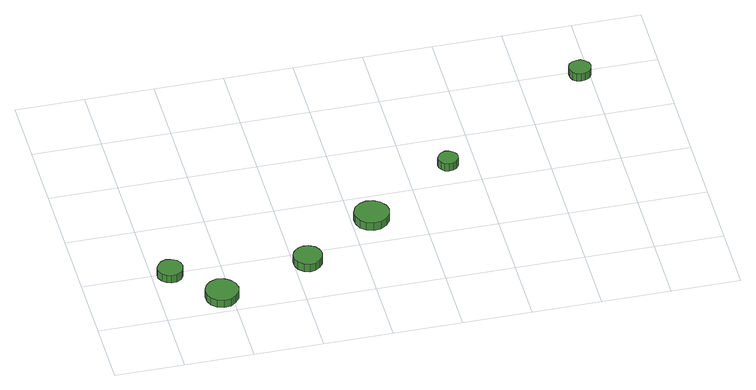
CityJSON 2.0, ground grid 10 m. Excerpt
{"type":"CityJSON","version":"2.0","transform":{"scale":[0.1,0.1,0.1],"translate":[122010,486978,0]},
"CityObjects":{
"tree1":{"type":"SolitaryVegetationObject","attributes":{"function":"something"},"geometry":[{"type":"MultiSurface","lod":"1","boundaries":[[[0,1,2,3,4,5,6,7,8,9,10,11,12,13,14]],[[15,16,17,18,19,20,21,22,23,24,25,26,27,28,29]],[[0,29,28,1]],[[1,28,27,2]],[[2,27,26,3]],[[3,26,25,4]],[[4,25,24,5]],[[5,24,23,6]],[[6,23,22,7]],[[7,22,21,8]],[[8,21,20,9]],[[9,20,19,10]],[[10,19,18,11]],[[11,18,17,12]],[[12,17,16,13]],[[13,16,15,14]],[[14,15,29,0]]]}]},
"tree2":{"type":"SolitaryVegetationObject","attributes":{"function":"something"},"geometry":[{"type":"MultiSurface","lod":"1","boundaries":[[[30,31,32,33,34,35,36,37,38,39,40,41,42,43,44]],[[45,46,47,48,49,50,51,52,53,54,55,56,57,58,59]],[[30,59,58,31]],[[31,58,57,32]],[[32,57,56,33]],[[33,56,55,34]],[[34,55,54,35]],[[35,54,53,36]],[[36,53,52,37]],[[37,52,51,38]],[[38,51,50,39]],[[39,50,49,40]],[[40,49,48,41]],[[41,48,47,42]],[[42,47,46,43]],[[43,46,45,44]],[[44,45,59,30]]]}]},
"tree3":{"type":"SolitaryVegetationObject","attributes":{"function":"something"},"geometry":[{"type":"MultiSurface","lod":"1","boundaries":[[[60,61,62,63,64,65,66,67,68,69,70,71,72,73,74]],[[75,76,77,78,79,80,81,82,83,84,85,86,87,88,89]],[[60,89,88,61]],[[61,88,87,62]],[[62,87,86,63]],[[63,86,85,64]],[[64,85,84,65]],[[65,84,83,66]],[[66,83,82,67]],[[67,82,81,68]],[[68,81,80,69]],[[69,80,79,70]],[[70,79,78,71]],[[71,78,77,72]],[[72,77,76,73]],[[73,76,75,74]],[[74,75,89,60]]]}]},
"tree4":{"type":"SolitaryVegetationObject","attributes":{"function":"something"},"geometry":[{"type":"MultiSurface","lod":"1","boundaries":[[[90,91,92,93,94,95,96,97,98,99,100,101,102,103,104]],[[105,106,107,108,109,110,111,112,113,114,115,116,117,118,119]],[[90,119,118,91]],[[91,118,117,92]],[[92,117,116,93]],[[93,116,115,94]],[[94,115,114,95]],[[95,114,113,96]],[[96,113,112,97]],[[97,112,111,98]],[[98,111,110,99]],[[99,110,109,100]],[[100,109,108,101]],[[101,108,107,102]],[[102,107,106,103]],[[103,106,105,104]],[[104,105,119,90]]]}]},
"tree5":{"type":"SolitaryVegetationObject","attributes":{"function":"something"},"geometry":[{"type":"MultiSurface","lod":"1","boundaries":[[[120,121,122,123,124,125,126,127,128,129,130,131,132,133,134]],[[135,136,137,138,139,140,141,142,143,144,145,146,147,148,149]],[[120,149,148,121]],[[121,148,147,122]],[[122,147,146,123]],[[123,146,145,124]],[[124,145,144,125]],[[125,144,143,126]],[[126,143,142,127]],[[127,142,141,128]],[[128,141,140,129]],[[129,140,139,130]],[[130,139,138,131]],[[131,138,137,132]],[[132,137,136,133]],[[133,136,135,134]],[[134,135,149,120]]]}]},
"tree6":{"type":"SolitaryVegetationObject","attributes":{"function":"something"},"geometry":[{"type":"MultiSurface","lod":"1","boundaries":[[[150,151,152,153,154,155,156,157,158,159,160,161,162,163,164]],[[165,166,167,168,169,170,171,172,173,174,175,176,177,178,179]],[[150,179,178,151]],[[151,178,177,152]],[[152,177,176,153]],[[153,176,175,154]],[[154,175,174,155]],[[155,174,173,156]],[[156,173,172,157]],[[157,172,171,158]],[[158,171,170,159]],[[159,170,169,160]],[[160,169,168,161]],[[161,168,167,162]],[[162,167,166,163]],[[163,166,165,164]],[[164,165,179,150]]]}]}
},
"vertices":[
[45,98,19],[43,105,19],[39,111,19],[32,115,19],[24,116,19],[17,113,19],[12,108,19],[8,101,19],[8,94,19],[12,87,19],[17,82,19],[24,79,19],[32,80,19],[39,84,19],[43,90,19],[43,90,6],[39,84,6],[32,80,6],[24,79,6],[17,82,6],[12,87,6],[8,94,6],[8,101,6],[12,108,6],[17,113,6],[24,116,6],[32,115,6],[39,111,6],[43,105,6],[45,98,6],
[109,31,21],[107,41,21],[101,49,21],[93,54,21],[83,56,21],[73,52,21],[66,46,21],[62,37,21],[62,26,21],[66,17,21],[73,11,21],[83,7,21],[93,8,21],[101,14,21],[107,22,21],[107,22,8],[101,14,8],[93,8,8],[83,7,8],[73,11,8],[66,17,8],[62,26,8],[62,37,8],[66,46,8],[73,52,8],[83,56,8],[93,54,8],[101,49,8],[107,41,8],[109,31,8],
[240,76,22],[238,85,22],[233,92,22],[225,96,22],[217,97,22],[209,94,22],[202,88,22],[199,81,22],[199,72,22],[202,64,22],[209,58,22],[217,55,22],[225,56,22],[233,61,22],[238,68,22],[238,68,9],[233,61,9],[225,56,9],[217,55,9],[209,58,9],[202,64,9],[199,72,9],[199,81,9],[202,88,9],[209,94,9],[217,97,9],[225,96,9],[233,92,9],[238,85,9],[240,76,9],
[354,150,20],[352,160,20],[345,169,20],[336,174,20],[326,175,20],[316,172,20],[308,165,20],[304,155,20],[304,145,20],[308,135,20],[316,128,20],[326,125,20],[336,126,20],[345,131,20],[352,140,20],[352,140,7],[345,131,7],[336,126,7],[326,125,7],[316,128,7],[308,135,7],[304,145,7],[304,155,7],[308,165,7],[316,172,7],[326,175,7],[336,174,7],[345,169,7],[352,160,7],[354,150,7],
[475,242,20],[474,247,20],[470,252,20],[465,255,20],[459,256,20],[453,254,20],[449,250,20],[446,244,20],[446,239,20],[449,233,20],[453,229,20],[459,227,20],[465,228,20],[470,231,20],[474,236,20],[474,236,7],[470,231,7],[465,228,7],[459,227,7],[453,229,7],[449,233,7],[446,239,7],[446,244,7],[449,250,7],[453,254,7],[459,256,7],[465,255,7],[470,252,7],[474,247,7],[475,242,7],
[702,394,19],[701,400,19],[697,405,19],[691,409,19],[685,409,19],[678,407,19],[673,403,19],[671,397,19],[671,390,19],[673,384,19],[678,380,19],[685,378,19],[691,379,19],[697,382,19],[701,387,19],[701,387,6],[697,382,6],[691,379,6],[685,378,6],[678,380,6],[673,384,6],[671,390,6],[671,397,6],[673,403,6],[678,407,6],[685,409,6],[691,409,6],[697,405,6],[701,400,6],[702,394,6]
]}
